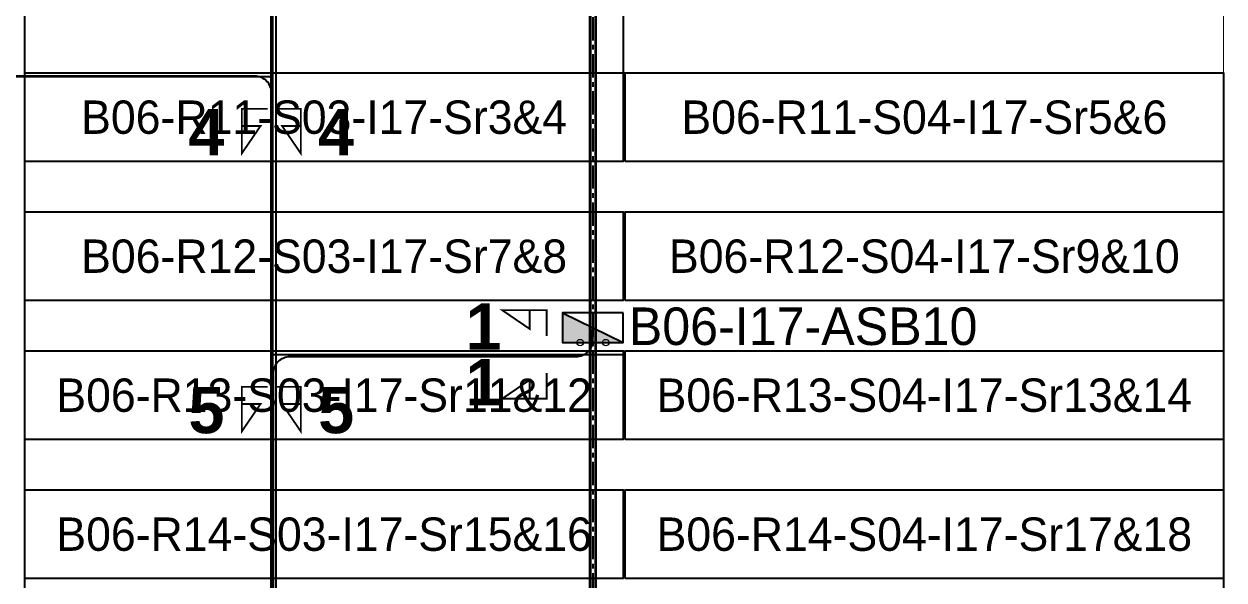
# Model space of a CAD drawing. Header units: metres. Extents: x 530797 to 531186, y 2675944 to 2676144.
# Drawn here: x 531121 to 531185.8, y 2676041.7 to 2676071.7 of the extents above; entities that cross this region are included whole.
import ezdxf
from ezdxf.enums import TextEntityAlignment as Align

# ---------------------------------------------------------------- set-up
doc = ezdxf.new("R2010")
doc.units = ezdxf.units.M
doc.linetypes.add('CENTER', pattern=[2, 1.25, -0.25, 0.25, -0.25])
doc.layers.add('Boundary-12.5 MW Block', color=6, linetype='Continuous', lineweight=9)
doc.layers.add('PILE', color=1, linetype='Continuous', lineweight=15)
for name, color, linetype in [('DC Trench BL-06', 40, 'Continuous'), ('E-Inverter Grouping', 2, 'Continuous'), ('Inverter Block-06', 7, 'Continuous'), ('LT Cable(AG) INV to LT Panel BL-06', 2, 'Continuous'), ('Messenger Wire Block-06 (Master Path)', 30, 'Continuous'), ('Messenger Wire Block-06 (MW Path)', 191, 'Continuous'), ('MMS Table Block-06', 8, 'Continuous'), ('Plan Line - DC BL-06', 40, 'Continuous'), ('Section Marking BL-06', 2, 'Continuous')]:
    doc.layers.add(name, color=color, linetype=linetype)
doc.styles.add('BoldTextStyle', font='arialbd.ttf')
doc.styles.get("Standard").update_dxf_attribs({"font": 'Adani Regular.ttf'})

# ---------------------------------------------------------------- blocks, each defined once
blk = doc.blocks.new('MMS Table (32.292 x 4.788)')
at = {"color": 0}
blk.add_lwpolyline([(0, -0.002), (0, 4.786), (32.292, 4.786), (32.292, -0.002)], close=True, dxfattribs=at)
at = {"color": 7}
blk.add_attdef('ID1', text='', height=1.8, dxfattribs=at).set_placement((16.146, 2.392), align=Align.MIDDLE_CENTER)
blk = doc.blocks.new('Inverter Block')
h = blk.add_hatch(color=0)
h.dxf.hatch_style = 1
h.paths.add_polyline_path([(-1.456, 2.269), (-1.456, 0.846), (1.456, 0.846)])
at = {"color": 0}
blk.add_lwpolyline([(1.456, 2.269), (-1.456, 2.269), (-1.456, 0.846), (1.456, 0.846)], close=True, dxfattribs=at)
blk.add_lwpolyline([(-1.456, 2.269), (1.456, 0.846)], dxfattribs=at)
at = {"layer": 'PILE'}
for centre in [(-0.613, 0.846), (0.613, 0.846)]:
    blk.add_circle(centre, 0.156, dxfattribs=at)
at = {"color": 7}
blk.add_attdef('ID', (-1.456, 3.006), '', height=1.8, dxfattribs=at)

msp = doc.modelspace()

# ---------------------------------------------------------------- linework, layer by layer
at = {"layer": 'Boundary-12.5 MW Block', "const_width": 0.05}
msp.add_lwpolyline([(530797.135, 2676016.577), (531056.271, 2676016.577), (531056.271, 2676136.577), (531088.663, 2676136.577), (531088.663, 2676144.077), (531185.739, 2676144.077), (531185.739, 2675944.289), (530797.135, 2675944.289)], close=True, dxfattribs=at)
at = {"layer": 'DC Trench BL-06', "color": 40, "const_width": 0.15}
msp.add_lwpolyline([(531151.858, 2676144.077), (531151.558, 2676144.077), (531151.558, 2676034.289), (531151.858, 2676034.289)], close=True, dxfattribs=at)
at = {"layer": 'E-Inverter Grouping'}
msp.add_lwpolyline([(531153.347, 2676069.077), (531185.739, 2676069.077), (531185.739, 2676034.289), (531121.055, 2676034.289), (531121.055, 2676076.577), (531153.347, 2676076.577)], close=True, dxfattribs=at)
at = {"layer": 'LT Cable(AG) INV to LT Panel BL-06', "color": 5}
for points in [[(531147.185, 2676016.307), (531143.111, 2676016.307, -0.103275), (531142.751, 2676016.382), (531141.412, 2676016.967, 0.103275), (531141.051, 2676017.042), (531135.264, 2676017.042, -0.414214), (531134.364, 2676017.942), (531134.364, 2676029.279, -0.021393), (531134.367, 2676029.356), (531134.41, 2676029.862, 0.021393), (531134.414, 2676029.939), (531134.414, 2676127.917, -0.414214), (531135.314, 2676128.817), (531150.809, 2676128.817, 0.414214), (531151.709, 2676129.717), (531151.709, 2676130.232)], [(531147.185, 2676016.282), (531143.106, 2676016.282, -0.103275), (531142.746, 2676016.357), (531141.406, 2676016.942, 0.103275), (531141.046, 2676017.017), (531135.239, 2676017.017, -0.414214), (531134.339, 2676017.917), (531134.339, 2676029.28, -0.021393), (531134.342, 2676029.357), (531134.385, 2676029.863, 0.021393), (531134.389, 2676029.94), (531134.389, 2676113.017, 0.414214), (531133.489, 2676113.917), (531091.202, 2676113.917, -0.414214), (531090.302, 2676114.817), (531090.302, 2676115.23)], [(531149.136, 2676016.332), (531143.116, 2676016.332, -0.103275), (531142.756, 2676016.407), (531141.417, 2676016.992, 0.103275), (531141.057, 2676017.067), (531135.289, 2676017.067, -0.414214), (531134.389, 2676017.967), (531134.389, 2676029.278, -0.021393), (531134.392, 2676029.355), (531134.435, 2676029.861, 0.021393), (531134.439, 2676029.938), (531134.439, 2676097.892, -0.414214), (531135.339, 2676098.792), (531150.809, 2676098.792, 0.414214), (531151.709, 2676099.692), (531151.709, 2676100.232)], [(531147.185, 2676016.257), (531143.1, 2676016.257, -0.103275), (531142.74, 2676016.332), (531141.401, 2676016.917, 0.103275), (531141.041, 2676016.992), (531135.214, 2676016.992, -0.414214), (531134.314, 2676017.892), (531134.314, 2676029.281, -0.021393), (531134.317, 2676029.358), (531134.36, 2676029.864, 0.021393), (531134.364, 2676029.941), (531134.364, 2676067.992, 0.414214), (531133.464, 2676068.892), (531091.202, 2676068.892, -0.414214), (531090.302, 2676069.792), (531090.302, 2676070.23)], [(531149.136, 2676016.357), (531143.121, 2676016.357, -0.103275), (531142.761, 2676016.432), (531141.422, 2676017.017, 0.103275), (531141.062, 2676017.092), (531135.314, 2676017.092, -0.414214), (531134.414, 2676017.992), (531134.414, 2676029.277, -0.021393), (531134.417, 2676029.354), (531134.46, 2676029.86, 0.021393), (531134.464, 2676029.937), (531134.464, 2676052.867, -0.414214), (531135.364, 2676053.767), (531150.809, 2676053.767, 0.414214), (531151.709, 2676054.667), (531151.709, 2676055.232)]]:
    msp.add_lwpolyline(points, format="xyb", dxfattribs=at)
at = {"layer": 'Messenger Wire Block-06 (Master Path)'}
for points in [[(531134.351, 2676029.903), (531134.351, 2676128.88)], [(531088.663, 2676068.88), (531134.351, 2676068.88)], [(531134.351, 2676053.88), (531153.347, 2676053.88)]]:
    msp.add_lwpolyline(points, dxfattribs=at)
at = {"layer": 'Messenger Wire Block-06 (MW Path)', "const_width": 0.1}
for points in [[(531134.601, 2676029.903), (531134.601, 2676128.88)], [(531088.663, 2676068.88), (531134.351, 2676068.88)], [(531134.351, 2676053.88), (531153.347, 2676053.88)]]:
    msp.add_lwpolyline(points, dxfattribs=at)
at = {"layer": 'Plan Line - DC BL-06', "color": 6, "linetype": 'CENTER'}
msp.add_lwpolyline([(531151.709, 2676144.077), (531151.709, 2676034.289)], dxfattribs=at)
at = {"layer": 'Section Marking BL-06', "color": 94, "lineweight": 35, "true_color": 0x00a500, "const_width": 0.1}
for points in [[(531134.151, 2676067.13), (531132.761, 2676067.13), (531132.761, 2676064.73), (531133.771, 2676066.21), (531132.761, 2676066.21)], [(531134.551, 2676067.13), (531135.941, 2676067.13), (531135.941, 2676064.73), (531134.931, 2676066.21), (531135.941, 2676066.21)], [(531149.209, 2676054.88), (531149.209, 2676056.27), (531146.809, 2676056.27), (531148.289, 2676055.26), (531148.289, 2676056.27)], [(531149.209, 2676052.88), (531149.209, 2676051.49), (531146.809, 2676051.49), (531148.289, 2676052.5), (531148.289, 2676051.49)], [(531134.151, 2676052.13), (531132.761, 2676052.13), (531132.761, 2676049.73), (531133.771, 2676051.21), (531132.761, 2676051.21)], [(531134.551, 2676052.13), (531135.941, 2676052.13), (531135.941, 2676049.73), (531134.931, 2676051.21), (531135.941, 2676051.21)]]:
    msp.add_lwpolyline(points, dxfattribs=at)

# ---------------------------------------------------------------- block references
at = {"layer": 'Inverter Block-06'}
ref = msp.add_blockref('Inverter Block', (531151.709, 2676053.567), dxfattribs=dict(at, xscale=1.124999999976148, yscale=1.124999999976148, zscale=1.124999999976148))
ref.add_attrib('ID', 'B06-I17-ASB10', (531153.643, 2676054.389), dxfattribs={"layer": '0', "color": 7, "height": 2.025})
at = {"layer": 'MMS Table Block-06'}
for p, values in [((531121.055, 2676064.291), {'ID1': 'B06-R11-S03-I17-Sr3&4'}), ((531153.447, 2676064.291), {'ID1': 'B06-R11-S04-I17-Sr5&6'}), ((531121.055, 2676056.791), {'ID1': 'B06-R12-S03-I17-Sr7&8'}), ((531153.447, 2676056.791), {'ID1': 'B06-R12-S04-I17-Sr9&10'}), ((531121.055, 2676049.291), {'ID1': 'B06-R13-S03-I17-Sr11&12'}), ((531153.447, 2676049.291), {'ID1': 'B06-R13-S04-I17-Sr13&14'}), ((531121.055, 2676041.791), {'ID1': 'B06-R14-S03-I17-Sr15&16'}), ((531153.447, 2676041.791), {'ID1': 'B06-R14-S04-I17-Sr17&18'})]:
    msp.add_blockref('MMS Table (32.292 x 4.788)', p, dxfattribs=at).add_auto_attribs(values)

# ---------------------------------------------------------------- texts
at = {"layer": 'Section Marking BL-06', "color": 94, "true_color": 0x00a500, "style": 'BoldTextStyle'}
for s, p in [('4', (531130.851, 2676065.88)), ('4', (531137.851, 2676065.88)), ('1', (531145.809, 2676055.38)), ('1', (531145.809, 2676052.38)), ('5', (531130.851, 2676050.88)), ('5', (531137.851, 2676050.88))]:
    msp.add_text(s, height=2.5, dxfattribs=at).set_placement(p, align=Align.MIDDLE_CENTER)

doc.saveas('drawing.dxf')
